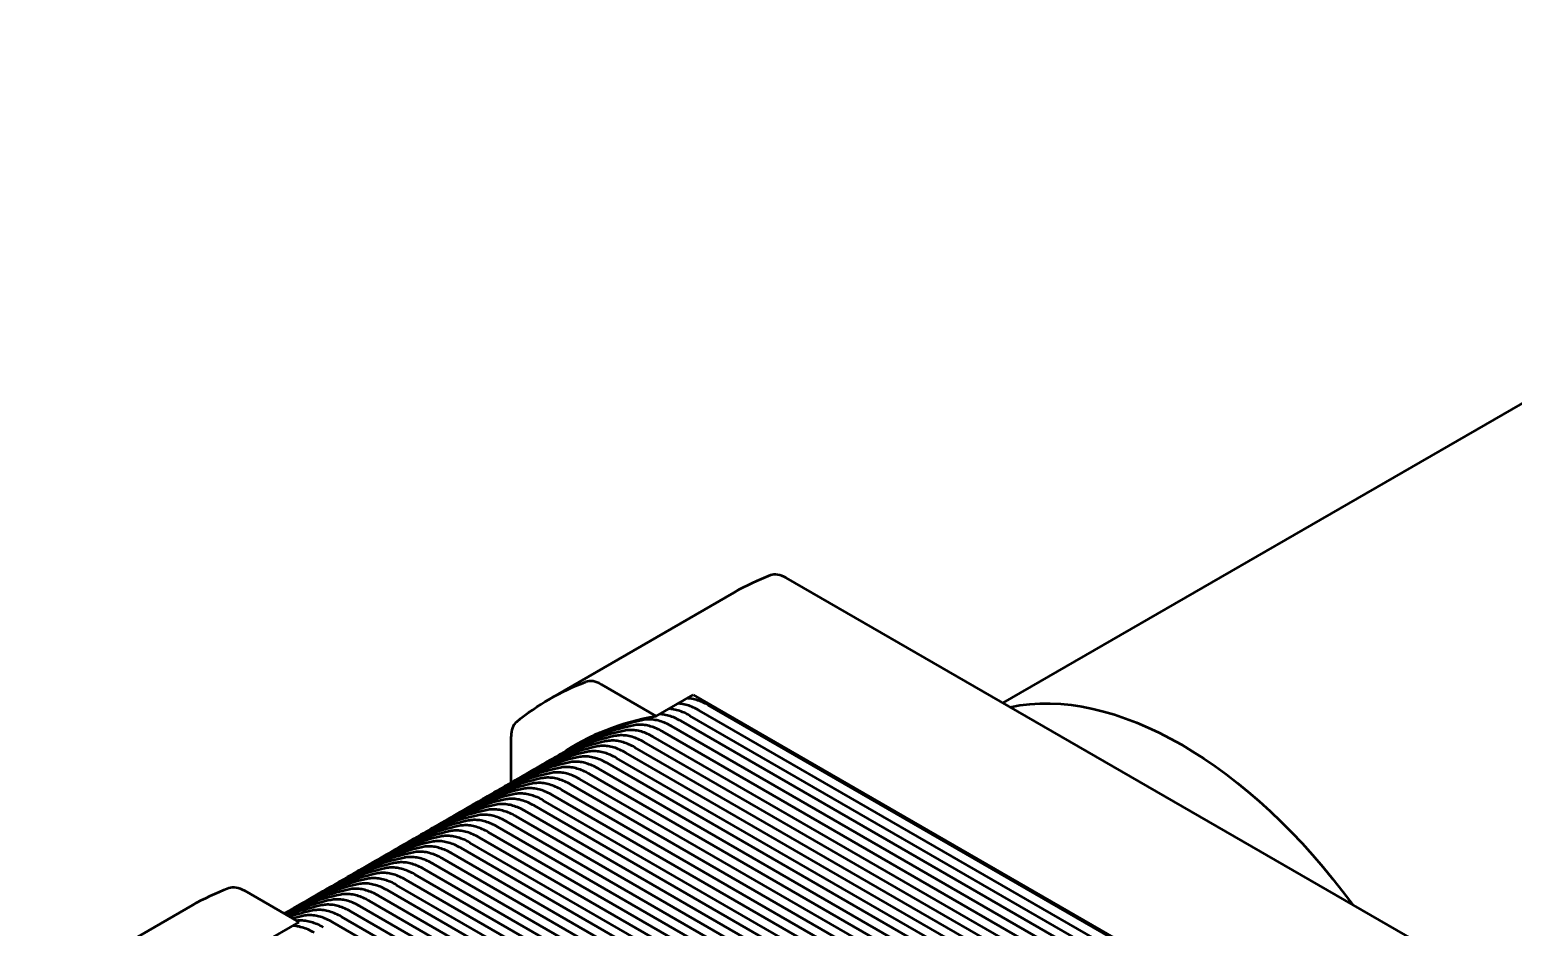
# Model space of a CAD drawing. Header units: millimetres. Extents: x 0 to 420, y 0 to 297.
# Drawn here: x 237.31 to 245.04, y 131.28 to 135.96 of the extents above; entities that cross this region are included whole.
import ezdxf

# ---------------------------------------------------------------- set-up
doc = ezdxf.new("R2010")
doc.units = ezdxf.units.MM
doc.header["$LTSCALE"] = 0.75
doc.layers.add('Visible', color=7, linetype='Continuous', lineweight=50)

msp = doc.modelspace()

# ---------------------------------------------------------------- linework, layer by layer
at = {"layer": 'Visible', "extrusion": (0, 0.816497, 0.57735)}
for p, q in [((248.4619, 135.9594), (242.3845, 132.4506)), ((244.5724, 131.1874), (241.2556, 133.1024)), ((240.9854, 133.0262), (240.0233, 132.4707)), ((240.2934, 132.5469), (240.5791, 132.3819)), ((240.5791, 132.3819), (240.7715, 132.4931)), ((240.7715, 132.4931), (243.517, 130.9079)), ((243.3833, 130.9213), (240.8022, 132.4115)), ((243.431, 130.9489), (240.85, 132.4391)), ((243.24, 130.8386), (240.6589, 132.3287)), ((243.2877, 130.8662), (240.7067, 132.3563)), ((243.3355, 130.8937), (240.7545, 132.3839)), ((239.8222, 132.0341), (239.8222, 132.2748)), ((240.1759, 132.2383), (240.1984, 132.2513)), ((240.2237, 132.2659), (240.2427, 132.2769)), ((243.0967, 130.7558), (240.5156, 132.246)), ((243.1444, 130.7834), (240.5634, 132.2736)), ((243.1922, 130.811), (240.6112, 132.3012)), ((240.0326, 132.1556), (240.055, 132.1686)), ((240.0804, 132.1832), (240.1028, 132.1961)), ((240.1281, 132.2108), (240.1506, 132.2237)), ((243.0011, 130.7007), (240.4201, 132.1909)), ((243.0489, 130.7283), (240.4679, 132.2184)), ((239.9371, 132.1004), (239.9595, 132.1134)), ((239.9848, 132.128), (240.0073, 132.141)), ((242.8578, 130.6179), (240.2768, 132.1081)), ((242.9056, 130.6455), (240.3246, 132.1357)), ((242.9534, 130.6731), (240.3723, 132.1633)), ((239.7938, 132.0177), (239.8162, 132.0307)), ((239.8415, 132.0453), (239.864, 132.0582)), ((239.8893, 132.0729), (239.9117, 132.0858)), ((242.7145, 130.5352), (240.1335, 132.0254)), ((242.7623, 130.5628), (240.1813, 132.053)), ((242.8101, 130.5904), (240.229, 132.0805)), ((239.6505, 131.935), (239.6729, 131.9479)), ((239.6982, 131.9626), (239.7207, 131.9755)), ((239.746, 131.9901), (239.7684, 132.0031)), ((242.5712, 130.4525), (239.9902, 131.9426)), ((242.619, 130.4801), (240.038, 131.9702)), ((242.6668, 130.5076), (240.0857, 131.9978)), ((239.5072, 131.8522), (239.5296, 131.8652)), ((239.5549, 131.8798), (239.5774, 131.8928)), ((239.6027, 131.9074), (239.6251, 131.9204)), ((242.4279, 130.3697), (239.8469, 131.8599)), ((242.4757, 130.3973), (239.8946, 131.8875)), ((242.5235, 130.4249), (239.9424, 131.9151)), ((239.3639, 131.7695), (239.3863, 131.7825)), ((239.4116, 131.7971), (239.4341, 131.81)), ((239.4594, 131.8247), (239.4818, 131.8376)), ((242.3324, 130.3146), (239.7513, 131.8048)), ((242.3802, 130.3422), (239.7991, 131.8323)), ((239.2683, 131.7143), (239.2908, 131.7273)), ((239.3161, 131.7419), (239.3385, 131.7549)), ((242.1891, 130.2319), (239.608, 131.722)), ((242.2369, 130.2594), (239.6558, 131.7496)), ((242.2846, 130.287), (239.7036, 131.7772)), ((239.125, 131.6316), (239.1475, 131.6446)), ((239.1728, 131.6592), (239.1952, 131.6721)), ((239.2206, 131.6868), (239.243, 131.6997)), ((242.0458, 130.1491), (239.4647, 131.6393)), ((242.0936, 130.1767), (239.5125, 131.6669)), ((242.1413, 130.2043), (239.5603, 131.6944)), ((238.9817, 131.5489), (239.0042, 131.5618)), ((239.0295, 131.5765), (239.0519, 131.5894)), ((239.0773, 131.604), (239.0997, 131.617)), ((241.9025, 130.0664), (239.3214, 131.5565)), ((241.9503, 130.094), (239.3692, 131.5841)), ((241.998, 130.1215), (239.417, 131.6117)), ((238.4332, 131.4729), (238.7189, 131.308)), ((238.8384, 131.4661), (238.8609, 131.4791)), ((238.8862, 131.4937), (238.9086, 131.5067)), ((238.934, 131.5213), (238.9564, 131.5343)), ((241.7592, 129.9836), (239.1781, 131.4738)), ((241.807, 130.0112), (239.2259, 131.5014)), ((241.8547, 130.0388), (239.2737, 131.529)), ((238.1631, 131.3967), (237.3147, 130.9069)), ((238.6951, 131.3834), (238.7176, 131.3964)), ((238.7429, 131.411), (238.7653, 131.4239)), ((238.7906, 131.4386), (238.8131, 131.4515)), ((241.6636, 129.9285), (239.0826, 131.4187)), ((241.7114, 129.9561), (239.1304, 131.4462)), ((238.6473, 131.3558), (238.6698, 131.3688)), ((241.5203, 129.8458), (238.9393, 131.3359)), ((241.5681, 129.8733), (238.9871, 131.3635)), ((241.6159, 129.9009), (239.0348, 131.3911)), ((238.5264, 131.1969), (238.7189, 131.308)), ((241.4726, 129.8182), (238.8915, 131.3083))]:
    msp.add_line(p, q, dxfattribs=at)
at = {"layer": 'Visible'}
for centre, radius, start, end in [((240.7206, 131.1209), 1.2401, 102.13559, 119.88115), ((240.7684, 131.1485), 1.2401, 102.13559, 119.88115), ((240.5773, 131.0382), 1.2401, 102.13559, 119.88115), ((240.6251, 131.0658), 1.2401, 102.13559, 119.88115), ((240.6729, 131.0933), 1.2401, 102.13559, 119.88115), ((240.8022, 131.2053), 1.2078, 116.12448, 119.99738), ((240.434, 130.9554), 1.2401, 102.13559, 119.88115), ((240.4818, 130.983), 1.2401, 102.13559, 119.88115), ((240.5296, 131.0106), 1.2401, 102.13559, 119.88115), ((240.3385, 130.9003), 1.2401, 102.13559, 119.88115), ((240.3863, 130.9279), 1.2401, 102.13559, 119.88115), ((240.1952, 130.8175), 1.2401, 102.13559, 119.88115), ((240.243, 130.8451), 1.2401, 102.13559, 119.88115), ((240.2907, 130.8727), 1.2401, 102.13559, 119.88115), ((240.0519, 130.7348), 1.2401, 102.13559, 119.88115), ((240.0997, 130.7624), 1.2401, 102.13559, 119.88115), ((240.1474, 130.79), 1.2401, 102.13559, 119.88115), ((239.9086, 130.6521), 1.2401, 102.13559, 119.88115), ((239.9564, 130.6797), 1.2401, 102.13559, 119.88115), ((240.0041, 130.7072), 1.2401, 102.13559, 119.88115), ((239.7653, 130.5693), 1.2401, 102.13559, 119.88115), ((239.8131, 130.5969), 1.2401, 102.13559, 119.88115), ((239.8608, 130.6245), 1.2401, 102.13559, 119.88115), ((239.6698, 130.5142), 1.2401, 102.13559, 119.88115), ((239.7175, 130.5418), 1.2401, 102.13559, 119.88115), ((239.5264, 130.4314), 1.2401, 102.13559, 119.88115), ((239.5742, 130.459), 1.2401, 102.13559, 119.88115), ((239.622, 130.4866), 1.2401, 102.13559, 119.88115), ((239.3831, 130.3487), 1.2401, 102.13559, 119.88115), ((239.4309, 130.3763), 1.2401, 102.13559, 119.88115), ((239.4787, 130.4039), 1.2401, 102.13559, 119.88115), ((239.2409, 130.2629), 1.2433, 102.15165, 118.80091), ((239.2876, 130.2936), 1.2401, 102.13559, 119.88115), ((239.3354, 130.3211), 1.2401, 102.13559, 119.88115), ((239.1957, 130.2273), 1.2518, 102.18928, 116.13562), ((239.1511, 130.1891), 1.2628, 102.22878, 113.40257), ((239.1066, 130.1497), 1.2751, 102.26081, 110.60519), ((239.0619, 130.1105), 1.287, 102.28248, 107.73976)]:
    msp.add_arc(centre, radius, start, end, dxfattribs=at)
for centre, major_axis, start_param, end_param in [((242.914, 129.6858), (-1.9286, 3.3404), -0.093428, 0), ((241.2556, 132.9542), (-0.0907, 0.1571), -0.785398, -0.093428), ((240.2934, 132.3987), (-0.0907, 0.1571), -0.785398, -0.093428), ((239.9505, 132.2007), (-0.0907, 0.1571), 0.093428, 0.785398)]:
    msp.add_ellipse(centre, major_axis=major_axis, ratio=0.57735, start_param=start_param, end_param=end_param, dxfattribs=at)
at = {"layer": 'Visible', "extrusion": (3e-16, 2e-16, -1)}
for centre, start_param in [((241.9518, 129.1303), -0.093428), ((240.0916, 128.0563), 0)]:
    msp.add_ellipse(centre, major_axis=(-1.9286, 3.3404), ratio=0.57735, start_param=start_param, end_param=0.093428, dxfattribs=at)
at = {"layer": 'Visible', "extrusion": (4e-16, 2e-16, -1)}
msp.add_ellipse((243.3145, 130.4112), major_axis=(-1.1156, 1.9323), ratio=0.57735, start_param=0.184303, end_param=1.386493, dxfattribs=at)
at = {"layer": 'Visible', "extrusion": (5e-16, 4e-16, -1)}
msp.add_ellipse((241.9518, 129.1303), major_axis=(-1.7916, 3.1032), ratio=0.57735, start_param=-0.045007, end_param=0.212819, dxfattribs=at)
at = {"layer": 'Visible', "extrusion": (0, 3e-16, -1)}
msp.add_ellipse((238.4332, 131.3247), major_axis=(-0.0907, 0.1571), ratio=0.57735, start_param=0.093428, end_param=0.785398, dxfattribs=at)
at = {"layer": 'Visible'}
for points, knots in [([(240.85, 132.4391), (240.8396, 132.445), (240.8292, 132.4503), (240.8085, 132.4594), (240.7981, 132.4632), (240.7775, 132.4693), (240.7672, 132.4715), (240.7512, 132.4737), (240.7453, 132.4743), (240.7394, 132.4745)], [3.1415927, 3.1415927, 3.1415927, 3.1415927, 3.2622543, 3.2622543, 3.382916, 3.382916, 3.5035777, 3.5035777, 3.5745475, 3.5745475, 3.5745475, 3.5745475]), ([(240.7545, 132.3839), (240.7441, 132.3899), (240.7337, 132.3952), (240.7129, 132.4042), (240.7025, 132.4081), (240.6819, 132.4141), (240.6717, 132.4163), (240.6556, 132.4186), (240.6497, 132.4191), (240.6439, 132.4194)], [3.1415927, 3.1415927, 3.1415927, 3.1415927, 3.2622543, 3.2622543, 3.382916, 3.382916, 3.5035777, 3.5035777, 3.5745475, 3.5745475, 3.5745475, 3.5745475]), ([(240.8022, 132.4115), (240.7919, 132.4175), (240.7815, 132.4227), (240.7607, 132.4318), (240.7503, 132.4356), (240.7297, 132.4417), (240.7195, 132.4439), (240.7034, 132.4462), (240.6975, 132.4467), (240.6917, 132.447)], [3.1415927, 3.1415927, 3.1415927, 3.1415927, 3.2622543, 3.2622543, 3.382916, 3.382916, 3.5035777, 3.5035777, 3.5745475, 3.5745475, 3.5745475, 3.5745475]), ([(240.6112, 132.3012), (240.6008, 132.3071), (240.5904, 132.3124), (240.5696, 132.3215), (240.5592, 132.3253), (240.5386, 132.3314), (240.5284, 132.3336), (240.5082, 132.3364), (240.4982, 132.337), (240.4787, 132.3365), (240.4692, 132.3354), (240.4599, 132.3333)], [3.1415927, 3.1415927, 3.1415927, 3.1415927, 3.2622543, 3.2622543, 3.382916, 3.382916, 3.5035777, 3.5035777, 3.6242393, 3.6242393, 3.744901, 3.744901, 3.744901, 3.744901]), ([(240.6589, 132.3287), (240.6486, 132.3347), (240.6382, 132.34), (240.6174, 132.3491), (240.607, 132.3529), (240.5864, 132.3589), (240.5762, 132.3612), (240.5559, 132.364), (240.546, 132.3646), (240.5265, 132.3641), (240.5169, 132.3629), (240.5077, 132.3609)], [3.1415927, 3.1415927, 3.1415927, 3.1415927, 3.2622543, 3.2622543, 3.382916, 3.382916, 3.5035777, 3.5035777, 3.6242393, 3.6242393, 3.744901, 3.744901, 3.744901, 3.744901]), ([(240.7067, 132.3563), (240.6963, 132.3623), (240.6859, 132.3676), (240.6652, 132.3767), (240.6548, 132.3805), (240.6342, 132.3865), (240.6239, 132.3888), (240.6079, 132.391), (240.602, 132.3916), (240.5961, 132.3918)], [3.1415927, 3.1415927, 3.1415927, 3.1415927, 3.2622543, 3.2622543, 3.382916, 3.382916, 3.5035777, 3.5035777, 3.5745475, 3.5745475, 3.5745475, 3.5745475]), ([(240.4679, 132.2184), (240.4575, 132.2244), (240.4471, 132.2297), (240.4263, 132.2388), (240.4159, 132.2426), (240.3953, 132.2486), (240.3851, 132.2509), (240.3649, 132.2537), (240.3549, 132.2543), (240.3354, 132.2537), (240.3259, 132.2526), (240.3166, 132.2506)], [3.1415927, 3.1415927, 3.1415927, 3.1415927, 3.2622543, 3.2622543, 3.382916, 3.382916, 3.5035777, 3.5035777, 3.6242393, 3.6242393, 3.744901, 3.744901, 3.744901, 3.744901]), ([(240.5156, 132.246), (240.5053, 132.252), (240.4949, 132.2573), (240.4741, 132.2664), (240.4637, 132.2702), (240.4431, 132.2762), (240.4329, 132.2784), (240.4126, 132.2813), (240.4027, 132.2819), (240.3832, 132.2813), (240.3736, 132.2802), (240.3644, 132.2782)], [3.1415927, 3.1415927, 3.1415927, 3.1415927, 3.2622543, 3.2622543, 3.382916, 3.382916, 3.5035777, 3.5035777, 3.6242393, 3.6242393, 3.744901, 3.744901, 3.744901, 3.744901]), ([(240.5634, 132.2736), (240.553, 132.2796), (240.5426, 132.2848), (240.5219, 132.2939), (240.5115, 132.2977), (240.4909, 132.3038), (240.4806, 132.306), (240.4604, 132.3089), (240.4504, 132.3094), (240.4309, 132.3089), (240.4214, 132.3078), (240.4122, 132.3058)], [3.1415927, 3.1415927, 3.1415927, 3.1415927, 3.2622543, 3.2622543, 3.382916, 3.382916, 3.5035777, 3.5035777, 3.6242393, 3.6242393, 3.744901, 3.744901, 3.744901, 3.744901]), ([(240.3246, 132.1357), (240.3142, 132.1417), (240.3038, 132.147), (240.283, 132.156), (240.2726, 132.1598), (240.252, 132.1659), (240.2418, 132.1681), (240.2216, 132.171), (240.2116, 132.1716), (240.1921, 132.171), (240.1826, 132.1699), (240.1733, 132.1679)], [3.1415927, 3.1415927, 3.1415927, 3.1415927, 3.2622543, 3.2622543, 3.382916, 3.382916, 3.5035777, 3.5035777, 3.6242393, 3.6242393, 3.744901, 3.744901, 3.744901, 3.744901]), ([(240.3723, 132.1633), (240.362, 132.1692), (240.3516, 132.1745), (240.3308, 132.1836), (240.3204, 132.1874), (240.2998, 132.1935), (240.2896, 132.1957), (240.2693, 132.1985), (240.2594, 132.1991), (240.2399, 132.1986), (240.2303, 132.1975), (240.2211, 132.1954)], [3.1415927, 3.1415927, 3.1415927, 3.1415927, 3.2622543, 3.2622543, 3.382916, 3.382916, 3.5035777, 3.5035777, 3.6242393, 3.6242393, 3.744901, 3.744901, 3.744901, 3.744901]), ([(240.4201, 132.1909), (240.4097, 132.1968), (240.3993, 132.2021), (240.3786, 132.2112), (240.3682, 132.215), (240.3476, 132.221), (240.3373, 132.2233), (240.3171, 132.2261), (240.3071, 132.2267), (240.2876, 132.2262), (240.2781, 132.225), (240.2689, 132.223)], [3.1415927, 3.1415927, 3.1415927, 3.1415927, 3.2622543, 3.2622543, 3.382916, 3.382916, 3.5035777, 3.5035777, 3.6242393, 3.6242393, 3.744901, 3.744901, 3.744901, 3.744901]), ([(240.1813, 132.053), (240.1709, 132.0589), (240.1605, 132.0642), (240.1397, 132.0733), (240.1293, 132.0771), (240.1087, 132.0832), (240.0985, 132.0854), (240.0783, 132.0882), (240.0683, 132.0888), (240.0488, 132.0883), (240.0392, 132.0871), (240.03, 132.0851)], [3.1415927, 3.1415927, 3.1415927, 3.1415927, 3.2622543, 3.2622543, 3.382916, 3.382916, 3.5035777, 3.5035777, 3.6242393, 3.6242393, 3.744901, 3.744901, 3.744901, 3.744901]), ([(240.229, 132.0805), (240.2187, 132.0865), (240.2083, 132.0918), (240.1875, 132.1009), (240.1771, 132.1047), (240.1565, 132.1107), (240.1463, 132.113), (240.126, 132.1158), (240.1161, 132.1164), (240.0966, 132.1159), (240.087, 132.1147), (240.0778, 132.1127)], [3.1415927, 3.1415927, 3.1415927, 3.1415927, 3.2622543, 3.2622543, 3.382916, 3.382916, 3.5035777, 3.5035777, 3.6242393, 3.6242393, 3.744901, 3.744901, 3.744901, 3.744901]), ([(240.2768, 132.1081), (240.2664, 132.1141), (240.256, 132.1194), (240.2353, 132.1285), (240.2249, 132.1323), (240.2043, 132.1383), (240.194, 132.1406), (240.1738, 132.1434), (240.1638, 132.144), (240.1443, 132.1434), (240.1348, 132.1423), (240.1256, 132.1403)], [3.1415927, 3.1415927, 3.1415927, 3.1415927, 3.2622543, 3.2622543, 3.382916, 3.382916, 3.5035777, 3.5035777, 3.6242393, 3.6242393, 3.744901, 3.744901, 3.744901, 3.744901]), ([(240.0857, 131.9978), (240.0754, 132.0038), (240.065, 132.0091), (240.0442, 132.0181), (240.0338, 132.022), (240.0132, 132.028), (240.0029, 132.0302), (239.9827, 132.0331), (239.9728, 132.0337), (239.9533, 132.0331), (239.9437, 132.032), (239.9345, 132.03)], [3.1415927, 3.1415927, 3.1415927, 3.1415927, 3.2622543, 3.2622543, 3.382916, 3.382916, 3.5035777, 3.5035777, 3.6242393, 3.6242393, 3.744901, 3.744901, 3.744901, 3.744901]), ([(240.1335, 132.0254), (240.1231, 132.0314), (240.1127, 132.0366), (240.092, 132.0457), (240.0816, 132.0495), (240.061, 132.0556), (240.0507, 132.0578), (240.0305, 132.0606), (240.0205, 132.0612), (240.001, 132.0607), (239.9915, 132.0596), (239.9822, 132.0576)], [3.1415927, 3.1415927, 3.1415927, 3.1415927, 3.2622543, 3.2622543, 3.382916, 3.382916, 3.5035777, 3.5035777, 3.6242393, 3.6242393, 3.744901, 3.744901, 3.744901, 3.744901]), ([(239.9424, 131.9151), (239.9321, 131.921), (239.9217, 131.9263), (239.9009, 131.9354), (239.8905, 131.9392), (239.8699, 131.9453), (239.8596, 131.9475), (239.8394, 131.9503), (239.8295, 131.9509), (239.81, 131.9504), (239.8004, 131.9493), (239.7912, 131.9472)], [3.1415927, 3.1415927, 3.1415927, 3.1415927, 3.2622543, 3.2622543, 3.382916, 3.382916, 3.5035777, 3.5035777, 3.6242393, 3.6242393, 3.744901, 3.744901, 3.744901, 3.744901]), ([(239.9902, 131.9426), (239.9798, 131.9486), (239.9694, 131.9539), (239.9487, 131.963), (239.9383, 131.9668), (239.9177, 131.9728), (239.9074, 131.9751), (239.8872, 131.9779), (239.8772, 131.9785), (239.8577, 131.978), (239.8482, 131.9768), (239.8389, 131.9748)], [3.1415927, 3.1415927, 3.1415927, 3.1415927, 3.2622543, 3.2622543, 3.382916, 3.382916, 3.5035777, 3.5035777, 3.6242393, 3.6242393, 3.744901, 3.744901, 3.744901, 3.744901]), ([(240.038, 131.9702), (240.0276, 131.9762), (240.0172, 131.9815), (239.9964, 131.9906), (239.986, 131.9944), (239.9654, 132.0004), (239.9552, 132.0027), (239.935, 132.0055), (239.925, 132.0061), (239.9055, 132.0055), (239.8959, 132.0044), (239.8867, 132.0024)], [3.1415927, 3.1415927, 3.1415927, 3.1415927, 3.2622543, 3.2622543, 3.382916, 3.382916, 3.5035777, 3.5035777, 3.6242393, 3.6242393, 3.744901, 3.744901, 3.744901, 3.744901]), ([(239.7991, 131.8323), (239.7888, 131.8383), (239.7784, 131.8436), (239.7576, 131.8527), (239.7472, 131.8565), (239.7266, 131.8625), (239.7163, 131.8648), (239.6961, 131.8676), (239.6862, 131.8682), (239.6667, 131.8676), (239.6571, 131.8665), (239.6479, 131.8645)], [3.1415927, 3.1415927, 3.1415927, 3.1415927, 3.2622543, 3.2622543, 3.382916, 3.382916, 3.5035777, 3.5035777, 3.6242393, 3.6242393, 3.744901, 3.744901, 3.744901, 3.744901]), ([(239.8469, 131.8599), (239.8365, 131.8659), (239.8261, 131.8712), (239.8054, 131.8803), (239.795, 131.8841), (239.7744, 131.8901), (239.7641, 131.8923), (239.7439, 131.8952), (239.7339, 131.8958), (239.7144, 131.8952), (239.7049, 131.8941), (239.6956, 131.8921)], [3.1415927, 3.1415927, 3.1415927, 3.1415927, 3.2622543, 3.2622543, 3.382916, 3.382916, 3.5035777, 3.5035777, 3.6242393, 3.6242393, 3.744901, 3.744901, 3.744901, 3.744901]), ([(239.8946, 131.8875), (239.8843, 131.8935), (239.8739, 131.8987), (239.8531, 131.9078), (239.8427, 131.9116), (239.8221, 131.9177), (239.8119, 131.9199), (239.7917, 131.9228), (239.7817, 131.9233), (239.7622, 131.9228), (239.7526, 131.9217), (239.7434, 131.9197)], [3.1415927, 3.1415927, 3.1415927, 3.1415927, 3.2622543, 3.2622543, 3.382916, 3.382916, 3.5035777, 3.5035777, 3.6242393, 3.6242393, 3.744901, 3.744901, 3.744901, 3.744901]), ([(239.6558, 131.7496), (239.6455, 131.7556), (239.6351, 131.7609), (239.6143, 131.7699), (239.6039, 131.7737), (239.5833, 131.7798), (239.573, 131.782), (239.5528, 131.7849), (239.5429, 131.7855), (239.5234, 131.7849), (239.5138, 131.7838), (239.5046, 131.7818)], [3.1415927, 3.1415927, 3.1415927, 3.1415927, 3.2622543, 3.2622543, 3.382916, 3.382916, 3.5035777, 3.5035777, 3.6242393, 3.6242393, 3.744901, 3.744901, 3.744901, 3.744901]), ([(239.7036, 131.7772), (239.6932, 131.7832), (239.6828, 131.7884), (239.662, 131.7975), (239.6517, 131.8013), (239.631, 131.8074), (239.6208, 131.8096), (239.6006, 131.8124), (239.5906, 131.813), (239.5711, 131.8125), (239.5616, 131.8114), (239.5523, 131.8093)], [3.1415927, 3.1415927, 3.1415927, 3.1415927, 3.2622543, 3.2622543, 3.382916, 3.382916, 3.5035777, 3.5035777, 3.6242393, 3.6242393, 3.744901, 3.744901, 3.744901, 3.744901]), ([(239.7513, 131.8048), (239.741, 131.8107), (239.7306, 131.816), (239.7098, 131.8251), (239.6994, 131.8289), (239.6788, 131.8349), (239.6686, 131.8372), (239.6484, 131.84), (239.6384, 131.8406), (239.6189, 131.8401), (239.6093, 131.8389), (239.6001, 131.8369)], [3.1415927, 3.1415927, 3.1415927, 3.1415927, 3.2622543, 3.2622543, 3.382916, 3.382916, 3.5035777, 3.5035777, 3.6242393, 3.6242393, 3.744901, 3.744901, 3.744901, 3.744901]), ([(239.5125, 131.6669), (239.5022, 131.6728), (239.4918, 131.6781), (239.471, 131.6872), (239.4606, 131.691), (239.44, 131.6971), (239.4297, 131.6993), (239.4095, 131.7021), (239.3996, 131.7027), (239.38, 131.7022), (239.3705, 131.701), (239.3613, 131.699)], [3.1415927, 3.1415927, 3.1415927, 3.1415927, 3.2622543, 3.2622543, 3.382916, 3.382916, 3.5035777, 3.5035777, 3.6242393, 3.6242393, 3.744901, 3.744901, 3.744901, 3.744901]), ([(239.5603, 131.6944), (239.5499, 131.7004), (239.5395, 131.7057), (239.5187, 131.7148), (239.5084, 131.7186), (239.4877, 131.7246), (239.4775, 131.7269), (239.4573, 131.7297), (239.4473, 131.7303), (239.4278, 131.7298), (239.4183, 131.7286), (239.409, 131.7266)], [3.1415927, 3.1415927, 3.1415927, 3.1415927, 3.2622543, 3.2622543, 3.382916, 3.382916, 3.5035777, 3.5035777, 3.6242393, 3.6242393, 3.744901, 3.744901, 3.744901, 3.744901]), ([(239.608, 131.722), (239.5977, 131.728), (239.5873, 131.7333), (239.5665, 131.7424), (239.5561, 131.7462), (239.5355, 131.7522), (239.5253, 131.7545), (239.5051, 131.7573), (239.4951, 131.7579), (239.4756, 131.7573), (239.466, 131.7562), (239.4568, 131.7542)], [3.1415927, 3.1415927, 3.1415927, 3.1415927, 3.2622543, 3.2622543, 3.382916, 3.382916, 3.5035777, 3.5035777, 3.6242393, 3.6242393, 3.744901, 3.744901, 3.744901, 3.744901]), ([(239.417, 131.6117), (239.4066, 131.6177), (239.3962, 131.623), (239.3754, 131.6321), (239.3651, 131.6359), (239.3444, 131.6419), (239.3342, 131.6441), (239.314, 131.647), (239.304, 131.6476), (239.2845, 131.647), (239.275, 131.6459), (239.2657, 131.6439)], [3.1415927, 3.1415927, 3.1415927, 3.1415927, 3.2622543, 3.2622543, 3.382916, 3.382916, 3.5035777, 3.5035777, 3.6242393, 3.6242393, 3.744901, 3.744901, 3.744901, 3.744901]), ([(239.4647, 131.6393), (239.4544, 131.6453), (239.444, 131.6505), (239.4232, 131.6596), (239.4128, 131.6634), (239.3922, 131.6695), (239.382, 131.6717), (239.3618, 131.6745), (239.3518, 131.6751), (239.3323, 131.6746), (239.3227, 131.6735), (239.3135, 131.6715)], [3.1415927, 3.1415927, 3.1415927, 3.1415927, 3.2622543, 3.2622543, 3.382916, 3.382916, 3.5035777, 3.5035777, 3.6242393, 3.6242393, 3.744901, 3.744901, 3.744901, 3.744901]), ([(239.2737, 131.529), (239.2633, 131.5349), (239.2529, 131.5402), (239.2321, 131.5493), (239.2218, 131.5531), (239.2011, 131.5592), (239.1909, 131.5614), (239.1707, 131.5642), (239.1607, 131.5648), (239.1412, 131.5643), (239.1317, 131.5632), (239.1224, 131.5611)], [3.1415927, 3.1415927, 3.1415927, 3.1415927, 3.2622543, 3.2622543, 3.382916, 3.382916, 3.5035777, 3.5035777, 3.6242393, 3.6242393, 3.744901, 3.744901, 3.744901, 3.744901]), ([(239.3214, 131.5565), (239.3111, 131.5625), (239.3007, 131.5678), (239.2799, 131.5769), (239.2695, 131.5807), (239.2489, 131.5867), (239.2387, 131.589), (239.2185, 131.5918), (239.2085, 131.5924), (239.189, 131.5919), (239.1794, 131.5907), (239.1702, 131.5887)], [3.1415927, 3.1415927, 3.1415927, 3.1415927, 3.2622543, 3.2622543, 3.382916, 3.382916, 3.5035777, 3.5035777, 3.6242393, 3.6242393, 3.744901, 3.744901, 3.744901, 3.744901]), ([(239.3692, 131.5841), (239.3589, 131.5901), (239.3485, 131.5954), (239.3277, 131.6045), (239.3173, 131.6083), (239.2967, 131.6143), (239.2864, 131.6166), (239.2662, 131.6194), (239.2563, 131.62), (239.2367, 131.6194), (239.2272, 131.6183), (239.218, 131.6163)], [3.1415927, 3.1415927, 3.1415927, 3.1415927, 3.2622543, 3.2622543, 3.382916, 3.382916, 3.5035777, 3.5035777, 3.6242393, 3.6242393, 3.744901, 3.744901, 3.744901, 3.744901]), ([(239.1304, 131.4462), (239.12, 131.4522), (239.1096, 131.4575), (239.0888, 131.4666), (239.0785, 131.4704), (239.0578, 131.4764), (239.0476, 131.4787), (239.0274, 131.4815), (239.0174, 131.4821), (238.9979, 131.4816), (238.9884, 131.4804), (238.9791, 131.4784)], [3.1415927, 3.1415927, 3.1415927, 3.1415927, 3.2622543, 3.2622543, 3.382916, 3.382916, 3.5035777, 3.5035777, 3.6242393, 3.6242393, 3.744901, 3.744901, 3.744901, 3.744901]), ([(239.1781, 131.4738), (239.1678, 131.4798), (239.1574, 131.4851), (239.1366, 131.4942), (239.1262, 131.498), (239.1056, 131.504), (239.0954, 131.5062), (239.0752, 131.5091), (239.0652, 131.5097), (239.0457, 131.5091), (239.0361, 131.508), (239.0269, 131.506)], [3.1415927, 3.1415927, 3.1415927, 3.1415927, 3.2622543, 3.2622543, 3.382916, 3.382916, 3.5035777, 3.5035777, 3.6242393, 3.6242393, 3.744901, 3.744901, 3.744901, 3.744901]), ([(239.2259, 131.5014), (239.2156, 131.5074), (239.2052, 131.5126), (239.1844, 131.5217), (239.174, 131.5255), (239.1534, 131.5316), (239.1431, 131.5338), (239.1229, 131.5367), (239.113, 131.5372), (239.0934, 131.5367), (239.0839, 131.5356), (239.0747, 131.5336)], [3.1415927, 3.1415927, 3.1415927, 3.1415927, 3.2622543, 3.2622543, 3.382916, 3.382916, 3.5035777, 3.5035777, 3.6242393, 3.6242393, 3.744901, 3.744901, 3.744901, 3.744901]), ([(238.9871, 131.3635), (238.9767, 131.3695), (238.9663, 131.3748), (238.9455, 131.3838), (238.9352, 131.3876), (238.9145, 131.3937), (238.9043, 131.3959), (238.8841, 131.3988), (238.8741, 131.3994), (238.8546, 131.3988), (238.8451, 131.3977), (238.8358, 131.3957)], [3.1415927, 3.1415927, 3.1415927, 3.1415927, 3.2622543, 3.2622543, 3.382916, 3.382916, 3.5035777, 3.5035777, 3.6242393, 3.6242393, 3.744901, 3.744901, 3.744901, 3.744901]), ([(239.0348, 131.3911), (239.0245, 131.3971), (239.0141, 131.4023), (238.9933, 131.4114), (238.9829, 131.4152), (238.9623, 131.4213), (238.9521, 131.4235), (238.9319, 131.4263), (238.9219, 131.4269), (238.9024, 131.4264), (238.8928, 131.4253), (238.8836, 131.4232)], [3.1415927, 3.1415927, 3.1415927, 3.1415927, 3.2622543, 3.2622543, 3.382916, 3.382916, 3.5035777, 3.5035777, 3.6242393, 3.6242393, 3.744901, 3.744901, 3.744901, 3.744901]), ([(239.0826, 131.4187), (239.0723, 131.4246), (239.0619, 131.4299), (239.0411, 131.439), (239.0307, 131.4428), (239.0101, 131.4489), (238.9998, 131.4511), (238.9796, 131.4539), (238.9697, 131.4545), (238.9501, 131.454), (238.9406, 131.4528), (238.9314, 131.4508)], [3.1415927, 3.1415927, 3.1415927, 3.1415927, 3.2622543, 3.2622543, 3.382916, 3.382916, 3.5035777, 3.5035777, 3.6242393, 3.6242393, 3.744901, 3.744901, 3.744901, 3.744901]), ([(238.8438, 131.2808), (238.8334, 131.2867), (238.823, 131.292), (238.8022, 131.3011), (238.7919, 131.3049), (238.7712, 131.311), (238.761, 131.3132), (238.7408, 131.316), (238.7308, 131.3166), (238.7161, 131.3162), (238.7111, 131.3158), (238.7063, 131.3153)], [3.1415927, 3.1415927, 3.1415927, 3.1415927, 3.2622543, 3.2622543, 3.382916, 3.382916, 3.5035777, 3.5035777, 3.6242393, 3.6242393, 3.6860524, 3.6860524, 3.6860524, 3.6860524]), ([(238.8915, 131.3083), (238.8812, 131.3143), (238.8708, 131.3196), (238.85, 131.3287), (238.8396, 131.3325), (238.819, 131.3385), (238.8088, 131.3408), (238.7886, 131.3436), (238.7786, 131.3442), (238.7591, 131.3437), (238.7495, 131.3425), (238.7403, 131.3405)], [3.1415927, 3.1415927, 3.1415927, 3.1415927, 3.2622543, 3.2622543, 3.382916, 3.382916, 3.5035777, 3.5035777, 3.6242393, 3.6242393, 3.744901, 3.744901, 3.744901, 3.744901]), ([(238.9393, 131.3359), (238.929, 131.3419), (238.9186, 131.3472), (238.8978, 131.3563), (238.8874, 131.3601), (238.8668, 131.3661), (238.8565, 131.3684), (238.8363, 131.3712), (238.8264, 131.3718), (238.8068, 131.3712), (238.7973, 131.3701), (238.7881, 131.3681)], [3.1415927, 3.1415927, 3.1415927, 3.1415927, 3.2622543, 3.2622543, 3.382916, 3.382916, 3.5035777, 3.5035777, 3.6242393, 3.6242393, 3.744901, 3.744901, 3.744901, 3.744901]), ([(238.796, 131.2532), (238.7856, 131.2592), (238.7752, 131.2644), (238.7545, 131.2735), (238.7441, 131.2773), (238.7235, 131.2834), (238.7132, 131.2856), (238.6972, 131.2879), (238.6913, 131.2884), (238.6855, 131.2887)], [3.1415927, 3.1415927, 3.1415927, 3.1415927, 3.2622543, 3.2622543, 3.382916, 3.382916, 3.5035777, 3.5035777, 3.5745475, 3.5745475, 3.5745475, 3.5745475])]:
    msp.add_open_spline(points, degree=3, knots=knots, dxfattribs=at)
at = {"layer": 'Visible', "extrusion": (-2.99407e-09, 5.12171e-09, 1)}
msp.add_open_spline([(240.2237, 132.2659), (240.2194, 132.2635), (240.2152, 132.261), (240.2111, 132.2585)], degree=3, dxfattribs=at)
at = {"layer": 'Visible', "extrusion": (1.37552e-09, -2.3533e-09, 1)}
msp.add_open_spline([(240.0804, 132.1832), (240.0761, 132.1807), (240.0719, 132.1783), (240.0678, 132.1758)], degree=3, dxfattribs=at)
at = {"layer": 'Visible', "extrusion": (8.94494e-10, -1.52014e-09, 1)}
for points in [[(240.1281, 132.2108), (240.1239, 132.2083), (240.1197, 132.2059), (240.1155, 132.2034)], [(239.2683, 131.7143), (239.2641, 131.7119), (239.2599, 131.7094), (239.2557, 131.707)], [(239.125, 131.6316), (239.1208, 131.6292), (239.1166, 131.6267), (239.1124, 131.6242)]]:
    msp.add_open_spline(points, degree=3, dxfattribs=at)
at = {"layer": 'Visible', "extrusion": (-1.06998e-09, 1.78909e-09, 1)}
msp.add_open_spline([(240.1759, 132.2383), (240.1717, 132.2359), (240.1675, 132.2334), (240.1633, 132.231)], degree=3, dxfattribs=at)
at = {"layer": 'Visible', "extrusion": (2.67843e-09, -4.56335e-09, 1)}
msp.add_open_spline([(239.9371, 132.1004), (239.9328, 132.098), (239.9286, 132.0955), (239.9245, 132.0931)], degree=3, dxfattribs=at)
at = {"layer": 'Visible'}
for points in [[(239.9848, 132.128), (239.9806, 132.1256), (239.9764, 132.1231), (239.9722, 132.1206)], [(240.0326, 132.1556), (240.0284, 132.1532), (240.0242, 132.1507), (240.02, 132.1482)], [(239.7938, 132.0177), (239.7895, 132.0153), (239.7853, 132.0128), (239.7811, 132.0103)], [(239.6505, 131.935), (239.6462, 131.9325), (239.642, 131.9301), (239.6378, 131.9276)], [(239.746, 131.9901), (239.7418, 131.9877), (239.7376, 131.9852), (239.7334, 131.9827)], [(239.5549, 131.8798), (239.5507, 131.8774), (239.5465, 131.8749), (239.5423, 131.8724)], [(239.0295, 131.5765), (239.0253, 131.574), (239.0211, 131.5716), (239.0169, 131.5691)], [(238.7429, 131.411), (238.7387, 131.4085), (238.7345, 131.4061), (238.7303, 131.4036)], [(238.7906, 131.4386), (238.7864, 131.4361), (238.7822, 131.4337), (238.778, 131.4312)], [(238.6951, 131.3834), (238.6909, 131.381), (238.6867, 131.3785), (238.6825, 131.376)], [(238.7403, 131.3405), (238.7218, 131.3365), (238.7035, 131.3321), (238.6854, 131.3273)]]:
    msp.add_open_spline(points, degree=3, dxfattribs=at)
at = {"layer": 'Visible', "extrusion": (1.87421e-09, -3.17622e-09, 1)}
msp.add_open_spline([(239.8415, 132.0453), (239.8373, 132.0429), (239.8331, 132.0404), (239.8289, 132.0379)], degree=3, dxfattribs=at)
at = {"layer": 'Visible', "extrusion": (2.25991e-09, -3.87929e-09, 1)}
msp.add_open_spline([(239.8893, 132.0729), (239.8851, 132.0704), (239.8809, 132.068), (239.8767, 132.0655)], degree=3, dxfattribs=at)
at = {"layer": 'Visible', "extrusion": (-1.62865e-09, 2.76256e-09, 1)}
msp.add_open_spline([(239.6982, 131.9626), (239.694, 131.9601), (239.6898, 131.9577), (239.6856, 131.9552)], degree=3, dxfattribs=at)
at = {"layer": 'Visible', "extrusion": (-1.95438e-09, 3.31508e-09, 1)}
msp.add_open_spline([(239.6027, 131.9074), (239.5985, 131.905), (239.5943, 131.9025), (239.5901, 131.9)], degree=3, dxfattribs=at)
at = {"layer": 'Visible', "extrusion": (2.59574e-09, -4.42595e-09, 1)}
for points in [[(239.4116, 131.7971), (239.4074, 131.7946), (239.4032, 131.7922), (239.399, 131.7897)], [(239.4594, 131.8247), (239.4552, 131.8222), (239.451, 131.8198), (239.4468, 131.8173)]]:
    msp.add_open_spline(points, degree=3, dxfattribs=at)
at = {"layer": 'Visible', "extrusion": (6.51459e-10, -1.10503e-09, 1)}
msp.add_open_spline([(239.5072, 131.8522), (239.5029, 131.8498), (239.4987, 131.8473), (239.4945, 131.8449)], degree=3, dxfattribs=at)
at = {"layer": 'Visible', "extrusion": (2.7586e-09, -4.70221e-09, 1)}
msp.add_open_spline([(239.3161, 131.7419), (239.3119, 131.7395), (239.3077, 131.737), (239.3035, 131.7345)], degree=3, dxfattribs=at)
at = {"layer": 'Visible', "extrusion": (1.53586e-09, -2.63102e-09, 1)}
msp.add_open_spline([(239.3639, 131.7695), (239.3596, 131.7671), (239.3554, 131.7646), (239.3512, 131.7621)], degree=3, dxfattribs=at)
at = {"layer": 'Visible', "extrusion": (-1.29282e-09, 2.2159e-09, 1)}
msp.add_open_spline([(239.1728, 131.6592), (239.1686, 131.6568), (239.1644, 131.6543), (239.1602, 131.6518)], degree=3, dxfattribs=at)
at = {"layer": 'Visible', "extrusion": (2.09957e-09, -3.60157e-09, 1)}
msp.add_open_spline([(239.2206, 131.6868), (239.2163, 131.6843), (239.2121, 131.6819), (239.2079, 131.6794)], degree=3, dxfattribs=at)
at = {"layer": 'Visible', "extrusion": (-2.03455e-09, 3.45394e-09, 1)}
msp.add_open_spline([(238.9817, 131.5489), (238.9775, 131.5464), (238.9733, 131.544), (238.9691, 131.5415)], degree=3, dxfattribs=at)
at = {"layer": 'Visible', "extrusion": (-3.15693e-09, 5.39797e-09, 1)}
msp.add_open_spline([(239.0773, 131.604), (239.073, 131.6016), (239.0688, 131.5991), (239.0646, 131.5966)], degree=3, dxfattribs=at)
at = {"layer": 'Visible', "extrusion": (8.14323e-10, -1.38128e-09, 1)}
msp.add_open_spline([(238.8862, 131.4937), (238.882, 131.4913), (238.8778, 131.4888), (238.8736, 131.4863)], degree=3, dxfattribs=at)
at = {"layer": 'Visible', "extrusion": (2.83877e-09, -4.84107e-09, 1)}
msp.add_open_spline([(238.934, 131.5213), (238.9297, 131.5189), (238.9255, 131.5164), (238.9213, 131.5139)], degree=3, dxfattribs=at)
at = {"layer": 'Visible', "extrusion": (4.54002e-09, -7.74688e-09, 1)}
msp.add_open_spline([(238.8384, 131.4661), (238.8342, 131.4637), (238.83, 131.4612), (238.8258, 131.4588)], degree=3, dxfattribs=at)
at = {"layer": 'Visible', "extrusion": (-1.68344e-08, 2.89758e-08, 1)}
msp.add_open_spline([(238.6473, 131.3558), (238.6455, 131.3547), (238.6436, 131.3536), (238.6417, 131.3525)], degree=3, dxfattribs=at)

doc.saveas('drawing.dxf')
